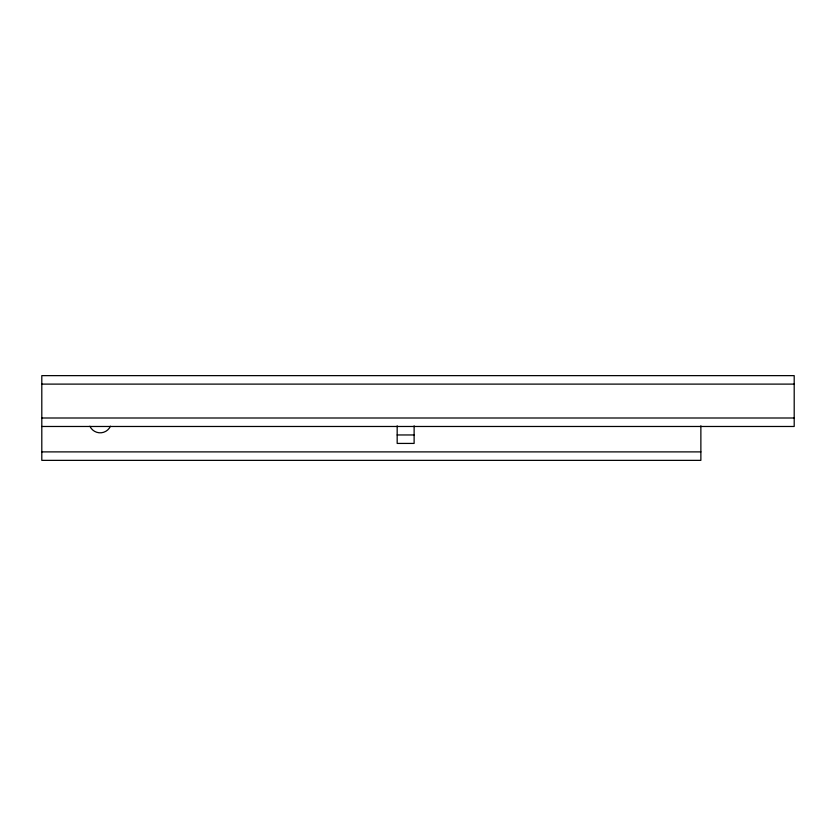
<?xml version="1.0" encoding="UTF-8"?>
<svg xmlns="http://www.w3.org/2000/svg" width="836" height="836" viewBox="0 0 836 836"><rect width="100%" height="100%" fill="white"/><g stroke="black" fill="none" stroke-linecap="round" stroke-linejoin="round"><path stroke-width="1.25" d="M41.8 384.111L794.2 384.111M41.8 418L794.2 418M41.8 426.475L794.2 426.475L794.2 375.636L41.8 375.636L41.8 460.364L700.871 460.364L700.871 425.817M397.173 434.96L414.123 434.96M41.8 451.889L700.871 451.889M414.123 425.827L414.123 443.425L397.173 443.425L397.173 425.827M110.456 426.214A11.296 11.296 0 0 1 89.901 426.214"/></g></svg>
